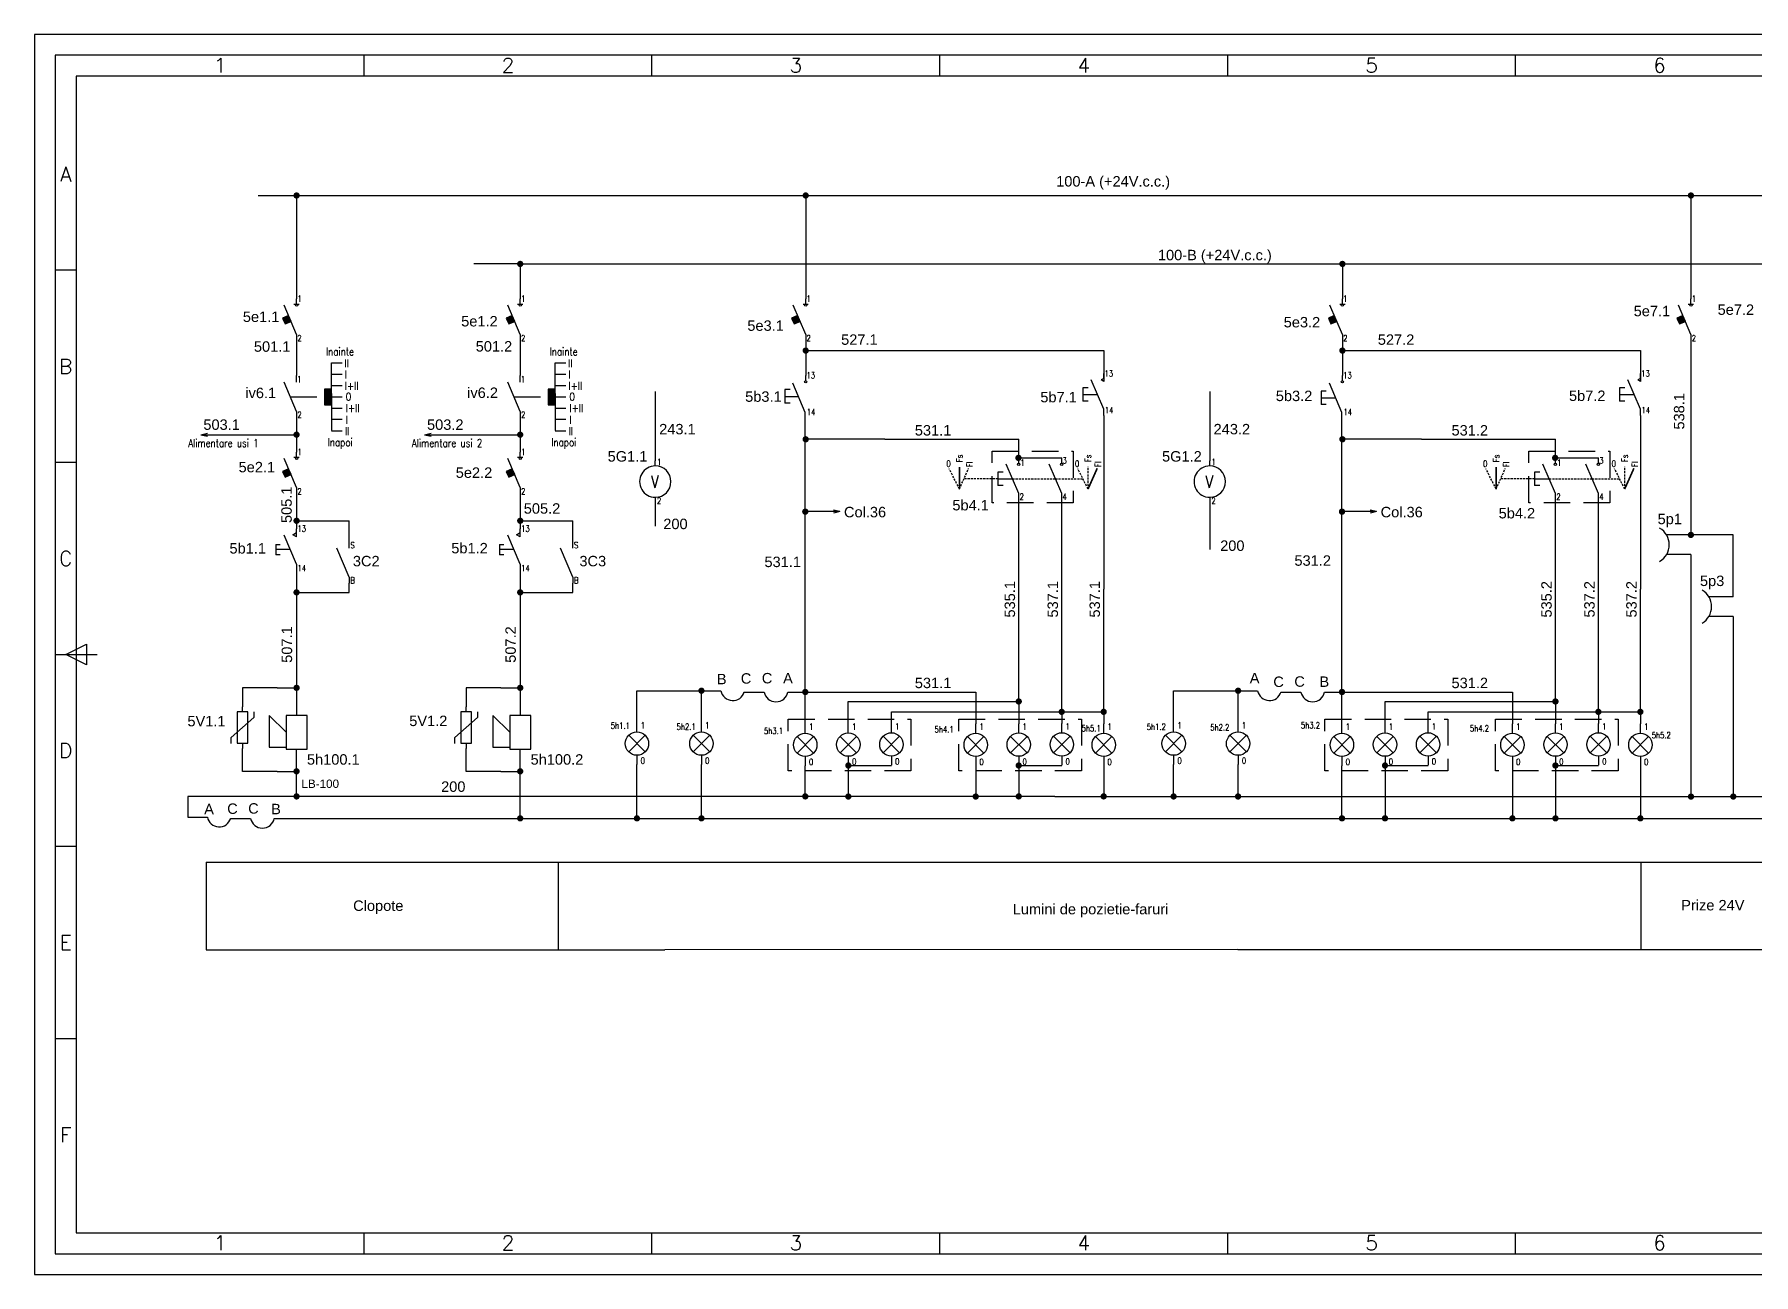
# Model space of a CAD drawing. Header units: millimetres. Extents: x 2747 to 4008, y 1465 to 1762.
# Drawn here: x 2747 to 3158.7, y 1465 to 1762 of the extents above; entities that cross this region are included whole.
import ezdxf
from ezdxf.enums import TextEntityAlignment as Align

# ---------------------------------------------------------------- set-up
doc = ezdxf.new("R2010")
doc.units = ezdxf.units.MM
doc.linetypes.add('DASHED', pattern=[0.75, 0.5, -0.25])
doc.linetypes.add('DASHED2', pattern=[9.525, 6.35, -3.175])
doc.styles.add('ISO', font='SIMPLEX.shx')
doc.styles.add('ROMANS', font='ROMANS.shx', dxfattribs={"width": 0.8})
doc.styles.get("Standard").update_dxf_attribs({"font": 'arial.ttf'})

# ---------------------------------------------------------------- blocks, each defined once
blk = doc.blocks.new('6a4')
at = {"color": 70}
for p, q in [((-1182.06, 287), (-1182.06, 292)), ((-1113.11, 287), (-1113.11, 292)), ((-1044.17, 287), (-1044.17, 292)), ((-975.22, 287), (-975.22, 292)), ((-906.28, 287), (-906.28, 292)), ((-1251, 240.5), (-1256, 240.5)), ((-1251, 194.5), (-1256, 194.5)), ((-1256, 148.5), (-1246, 148.5)), ((-1253.5, 148.5), (-1248.5, 151)), ((-1248.5, 146), (-1253.5, 148.5)), ((-1248.5, 151), (-1248.5, 146)), ((-1251, 102.5), (-1256, 102.5)), ((-1251, 56.5), (-1256, 56.5)), ((-1182.06, 5), (-1182.06, 10)), ((-1113.11, 5), (-1113.11, 10)), ((-1044.17, 5), (-1044.17, 10)), ((-975.22, 5), (-975.22, 10)), ((-906.28, 5), (-906.28, 10))]:
    blk.add_line(p, q, dxfattribs=at)
at = {"color": 240}
for points in [[(0, 0), (0, 297), (-1261, 297), (-1261, 0)], [(-5, 5), (-5, 292), (-1256, 292), (-1256, 5)]]:
    blk.add_lwpolyline(points, close=True, dxfattribs=at)
at = {"color": 70}
blk.add_lwpolyline([(-1251, 287), (-1251, 10), (-10, 10), (-10, 287)], close=True, dxfattribs=at)
at = {"color": 50, "style": 'ISO'}
for s, p in [('1', (-1216.53, 289.59)), ('2', (-1147.58, 289.59)), ('3', (-1078.64, 289.59)), ('4', (-1009.7, 289.59)), ('5', (-940.75, 289.59)), ('6', (-871.81, 289.59)), ('A', (-1253.5, 263.5)), ('B', (-1253.5, 217.5)), ('C', (-1253.5, 171.5)), ('D', (-1253.5, 125.5)), ('E', (-1253.5, 79.5)), ('F', (-1253.5, 33.5)), ('1', (-1216.53, 7.59)), ('2', (-1147.58, 7.59)), ('3', (-1078.64, 7.59)), ('4', (-1009.7, 7.59)), ('5', (-940.75, 7.59)), ('6', (-871.81, 7.59))]:
    blk.add_text(s, height=3.5, dxfattribs=at).set_placement(p, align=Align.MIDDLE)

msp = doc.modelspace()

# ---------------------------------------------------------------- hatches: boundary and pattern name
for points in [[(2816.49, 1673.29), (2818.18, 1673.29), (2818.18, 1674.44), (2818.18, 1676.01), (2818.18, 1677), (2816.49, 1677)], [(2870.05, 1673.29), (2871.74, 1673.29), (2871.74, 1674.44), (2871.74, 1676.01), (2871.74, 1677), (2870.05, 1677)]]:
    msp.add_hatch(color=1).paths.add_polyline_path(points)

# ---------------------------------------------------------------- linework, layer by layer
at = {"color": 1}
for p, q in [((2800.56, 1723.41), (3083.02, 1723.41)), ((2809.8, 1723.41), (2809.8, 1698.66)), ((2931.72, 1723.41), (2931.72, 1698.66)), ((3083.02, 1723.41), (3401.69, 1723.41)), ((3143.71, 1723.41), (3143.71, 1698.66)), ((2863.36, 1707.02), (2852.21, 1707.02)), ((2863.36, 1707.02), (3082.9, 1707.02)), ((2863.36, 1707.02), (2863.36, 1698.66)), ((3060.25, 1707.02), (3060.25, 1698.66)), ((3082.9, 1707.02), (3188.19, 1707.02)), ((2809.8, 1690.16), (2806.8, 1697.16)), ((2809.17, 1697.41), (2810.43, 1697.41)), ((2809.8, 1697.41), (2809.8, 1698.66)), ((2863.36, 1690.16), (2860.36, 1697.16)), ((2862.73, 1697.41), (2863.99, 1697.41)), ((2863.36, 1697.41), (2863.36, 1698.66)), ((2931.72, 1690.16), (2928.72, 1697.16)), ((2931.09, 1697.41), (2932.35, 1697.41)), ((2931.72, 1697.41), (2931.72, 1698.66)), ((3060.25, 1690.16), (3057.25, 1697.16)), ((3059.62, 1697.41), (3060.88, 1697.41)), ((3060.25, 1697.41), (3060.25, 1698.66)), ((3143.71, 1690.16), (3140.71, 1697.16)), ((3143.08, 1697.41), (3144.34, 1697.41)), ((3143.71, 1697.41), (3143.71, 1698.66)), ((2809.8, 1690.16), (2809.8, 1688.66)), ((2809.8, 1688.66), (2809.8, 1680.31)), ((2863.36, 1690.16), (2863.36, 1688.66)), ((2863.36, 1688.66), (2863.36, 1680.31)), ((2931.72, 1690.16), (2931.72, 1688.66)), ((2931.72, 1688.66), (2931.72, 1680.31)), ((3060.25, 1690.16), (3060.25, 1688.66)), ((3060.25, 1688.66), (3060.25, 1680.31)), ((3143.71, 1690.16), (3143.71, 1688.66)), ((3143.71, 1688.66), (3143.71, 1680.31)), ((2931.72, 1686.27), (3003.09, 1686.27)), ((3003.09, 1686.27), (3003.09, 1678.9)), ((3060.25, 1686.27), (3131.61, 1686.27)), ((3131.61, 1686.27), (3131.61, 1678.9)), ((2809.8, 1678.67), (2809.8, 1680.31)), ((2818.18, 1676.01), (2818.18, 1683.33)), ((2818.18, 1683.33), (2820.73, 1683.33)), ((2818.18, 1680.63), (2820.73, 1680.63)), ((2863.36, 1678.67), (2863.36, 1680.31)), ((2871.74, 1676.01), (2871.74, 1683.33)), ((2871.74, 1683.33), (2874.29, 1683.33)), ((2871.74, 1680.63), (2874.29, 1680.63)), ((2931.72, 1679.06), (2931.72, 1680.31)), ((3003.09, 1679.5), (3003.09, 1680.75)), ((3060.25, 1679.06), (3060.25, 1680.31)), ((3131.61, 1679.5), (3131.61, 1680.75)), ((3143.71, 1680.31), (3143.71, 1642.12)), ((2809.8, 1671.69), (2806.8, 1678.69)), ((2816.49, 1677), (2816.49, 1673.29)), ((2818.18, 1677), (2816.49, 1677)), ((2818.18, 1677.93), (2820.73, 1677.93)), ((2818.18, 1676.01), (2818.18, 1674.44)), ((2863.36, 1671.69), (2860.36, 1678.69)), ((2870.05, 1677), (2870.05, 1673.29)), ((2871.74, 1677), (2870.05, 1677)), ((2871.74, 1677.93), (2874.29, 1677.93)), ((2871.74, 1676.01), (2871.74, 1674.44)), ((2895.7, 1676.48), (2895.7, 1659.89)), ((2926.72, 1676.92), (2926.72, 1673.7)), ((2927.97, 1676.92), (2926.72, 1676.92)), ((2931.62, 1671.45), (2928.62, 1678.45)), ((2998.09, 1677.36), (2998.09, 1674.13)), ((2999.34, 1677.36), (2998.09, 1677.36)), ((2998.09, 1675.75), (3001.59, 1675.75)), ((3003.09, 1672.25), (3000.09, 1679.25)), ((3003.09, 1679.56), (3002.52, 1679.23)), ((3003.09, 1678.9), (3002.52, 1679.23)), ((3028.48, 1676.48), (3028.48, 1659.89)), ((3056.4, 1676.56), (3055.15, 1676.56)), ((3055.15, 1676.56), (3055.15, 1673.33)), ((3060.15, 1671.45), (3057.15, 1678.45)), ((3127.86, 1677.36), (3126.61, 1677.36)), ((3126.61, 1677.36), (3126.61, 1674.13)), ((3126.61, 1675.75), (3130.11, 1675.75)), ((3131.61, 1672.25), (3128.61, 1679.25)), ((3131.61, 1679.56), (3131.04, 1679.23)), ((3131.61, 1678.9), (3131.04, 1679.23)), ((2809.8, 1671.69), (2809.8, 1670.31)), ((2816.49, 1673.29), (2818.18, 1673.29)), ((2818.18, 1675.23), (2820.73, 1675.23)), ((2818.18, 1674.44), (2818.18, 1667.1)), ((2818.18, 1672.52), (2820.73, 1672.52)), ((2863.36, 1671.69), (2863.36, 1670.31)), ((2870.05, 1673.29), (2871.74, 1673.29)), ((2871.74, 1675.23), (2874.29, 1675.23)), ((2871.74, 1674.44), (2871.74, 1667.1)), ((2871.74, 1672.52), (2874.29, 1672.52)), ((2926.72, 1675.31), (2929.97, 1675.31)), ((2927.97, 1673.7), (2926.72, 1673.7)), ((2999.34, 1674.13), (2998.09, 1674.13)), ((3003.09, 1670.75), (3003.09, 1672.25)), ((3055.15, 1674.95), (3058.65, 1674.95)), ((3056.4, 1673.33), (3055.15, 1673.33)), ((3127.86, 1674.13), (3126.61, 1674.13)), ((3131.61, 1670.75), (3131.61, 1672.25)), ((2809.8, 1670.31), (2809.8, 1661.96)), ((2818.18, 1669.82), (2820.73, 1669.82)), ((2863.36, 1670.31), (2863.36, 1661.96)), ((2871.74, 1669.82), (2874.29, 1669.82)), ((2931.62, 1669.95), (2931.62, 1671.45)), ((2931.62, 1604.14), (2931.62, 1669.95)), ((3003.09, 1670.75), (3003.09, 1662.39)), ((3060.15, 1669.95), (3060.15, 1671.45)), ((3060.15, 1604.14), (3060.15, 1669.95)), ((3131.61, 1670.75), (3131.61, 1662.39)), ((2786.84, 1666.13), (2788.44, 1666.49)), ((2786.84, 1666.13), (2809.8, 1666.13)), ((2786.84, 1666.13), (2788.44, 1665.77)), ((2818.18, 1667.07), (2820.73, 1667.07)), ((2840.4, 1666.13), (2842, 1666.49)), ((2840.4, 1666.13), (2863.36, 1666.13)), ((2840.4, 1666.13), (2842, 1665.77)), ((2871.74, 1667.07), (2874.29, 1667.07)), ((2950.65, 1665.03), (2931.72, 1665.03)), ((2950.65, 1665.03), (2982.75, 1665.03)), ((2982.75, 1660.58), (2982.75, 1665.03)), ((3079.17, 1665.03), (3060.25, 1665.03)), ((3079.17, 1665.03), (3111.28, 1665.03)), ((3111.28, 1660.58), (3111.28, 1665.03)), ((2809.8, 1653.46), (2806.8, 1660.46)), ((2809.17, 1660.71), (2810.43, 1660.71)), ((2809.8, 1660.71), (2809.8, 1661.96)), ((2863.36, 1653.46), (2860.36, 1660.46)), ((2862.73, 1660.71), (2863.99, 1660.71)), ((2863.36, 1660.71), (2863.36, 1661.96)), ((2895.7, 1658.64), (2895.7, 1659.89)), ((2982.75, 1660.58), (2993.03, 1660.58)), ((2982.75, 1659.33), (2982.75, 1660.58)), ((2993.03, 1659.33), (2993.03, 1660.58)), ((3003.09, 1662.39), (3003.09, 1629.17)), ((3028.48, 1658.64), (3028.48, 1659.89)), ((3111.28, 1660.58), (3121.56, 1660.58)), ((3111.28, 1659.33), (3111.28, 1660.58)), ((3121.56, 1659.33), (3121.56, 1660.58)), ((3131.61, 1662.39), (3131.61, 1629.17)), ((2977.75, 1657.19), (2977.75, 1653.96)), ((2979, 1657.19), (2977.75, 1657.19)), ((2977.75, 1655.58), (2981.25, 1655.58)), ((2982.75, 1652.08), (2979.75, 1659.08)), ((2993.03, 1652.08), (2990.03, 1659.08)), ((3107.53, 1657.19), (3106.28, 1657.19)), ((3106.28, 1657.19), (3106.28, 1653.96)), ((3106.28, 1655.58), (3109.78, 1655.58)), ((3111.28, 1652.08), (3108.28, 1659.08)), ((3121.56, 1652.08), (3118.56, 1659.08)), ((2809.8, 1653.46), (2809.8, 1651.96)), ((2809.8, 1651.96), (2809.8, 1643.6)), ((2863.36, 1653.46), (2863.36, 1651.96)), ((2863.36, 1651.96), (2863.36, 1643.6)), ((2895.7, 1651.14), (2895.7, 1649.89)), ((2979, 1653.96), (2977.75, 1653.96)), ((2982.75, 1650.58), (2982.75, 1652.08)), ((2993.03, 1650.58), (2993.03, 1652.08)), ((3028.48, 1651.14), (3028.48, 1649.89)), ((3107.53, 1653.96), (3106.28, 1653.96)), ((3111.28, 1650.58), (3111.28, 1652.08)), ((3121.56, 1650.58), (3121.56, 1652.08)), ((2895.7, 1649.89), (2895.7, 1644.23)), ((2939.92, 1647.7), (2931.62, 1647.7)), ((2939.92, 1647.7), (2938.38, 1648.04)), ((2939.92, 1647.7), (2938.38, 1647.36)), ((2982.75, 1602.24), (2982.75, 1650.86)), ((2993.03, 1599.76), (2993.03, 1650.86)), ((3028.48, 1649.89), (3028.48, 1638.66)), ((3068.44, 1647.7), (3060.15, 1647.7)), ((3068.44, 1647.7), (3066.91, 1648.04)), ((3068.44, 1647.7), (3066.91, 1647.36)), ((3111.28, 1602.24), (3111.28, 1650.86)), ((3121.56, 1599.76), (3121.56, 1650.86)), ((2809.8, 1645.51), (2814.47, 1645.51)), ((2809.8, 1641.68), (2809.8, 1643.6)), ((2814.47, 1645.51), (2822.42, 1645.51)), ((2822.42, 1640.6), (2822.42, 1645.51)), ((2863.36, 1645.51), (2868.03, 1645.51)), ((2863.36, 1641.68), (2863.36, 1643.6)), ((2868.03, 1645.51), (2875.98, 1645.51)), ((2875.98, 1640.6), (2875.98, 1645.51)), ((2804.8, 1639.85), (2804.8, 1637.35)), ((2804.8, 1639.85), (2805.89, 1639.85)), ((2808.93, 1642.18), (2809.8, 1642.68)), ((2809.8, 1641.68), (2808.93, 1642.18)), ((2822.42, 1631.98), (2819.42, 1638.98)), ((2822.42, 1638.96), (2822.42, 1640.6)), ((2858.36, 1639.85), (2858.36, 1637.35)), ((2858.36, 1639.85), (2859.45, 1639.85)), ((2862.49, 1642.18), (2863.36, 1642.68)), ((2863.36, 1641.68), (2862.49, 1642.18)), ((2875.98, 1631.98), (2872.98, 1638.98)), ((2875.98, 1638.96), (2875.98, 1640.6)), ((3143.71, 1642.12), (3137.93, 1642.12)), ((3153.85, 1642.12), (3143.71, 1642.12)), ((3153.85, 1627.31), (3153.85, 1642.12)), ((2808.3, 1638.6), (2804.8, 1638.6)), ((2805.89, 1637.35), (2804.8, 1637.35)), ((2809.8, 1635.1), (2809.8, 1633.6)), ((2861.86, 1638.6), (2858.36, 1638.6)), ((2859.45, 1637.35), (2858.36, 1637.35)), ((2863.36, 1635.1), (2863.36, 1633.6)), ((3143.71, 1637.41), (3137.93, 1637.41)), ((3143.71, 1637.41), (3143.73, 1579.46)), ((2809.8, 1633.6), (2809.8, 1619.93)), ((2822.42, 1631.98), (2822.42, 1630.6)), ((2822.42, 1628.34), (2822.42, 1630.6)), ((2863.36, 1633.6), (2863.36, 1619.93)), ((2875.98, 1631.98), (2875.98, 1630.6)), ((2875.98, 1628.34), (2875.98, 1630.6)), ((2809.8, 1628.37), (2814.47, 1628.37)), ((2814.33, 1628.37), (2822.42, 1628.37)), ((2863.36, 1628.37), (2868.03, 1628.37)), ((2867.89, 1628.37), (2875.98, 1628.37)), ((3003.09, 1599.75), (3003.09, 1629.17)), ((3131.61, 1599.75), (3131.61, 1629.17)), ((3153.85, 1627.31), (3148.07, 1627.31)), ((2931.62, 1623.39), (2931.62, 1625.27)), ((3060.15, 1623.39), (3060.15, 1625.27)), ((3153.85, 1622.59), (3148.07, 1622.59)), ((3153.85, 1622.59), (3153.87, 1579.46)), ((2809.8, 1619.93), (2809.8, 1598.91)), ((2863.36, 1619.93), (2863.36, 1598.91)), ((2796.85, 1605.51), (2796.85, 1600.98)), ((2805.12, 1605.51), (2796.85, 1605.51)), ((2805.12, 1605.51), (2809.8, 1605.51)), ((2850.41, 1605.51), (2850.41, 1600.98)), ((2858.68, 1605.51), (2850.41, 1605.51)), ((2858.68, 1605.51), (2863.36, 1605.51)), ((2891.31, 1604.82), (2906.75, 1604.82)), ((2891.31, 1597.16), (2891.31, 1604.82)), ((2906.75, 1597.16), (2906.75, 1604.82)), ((2906.75, 1604.82), (2911.43, 1604.82)), ((2917.02, 1604.51), (2921.77, 1604.51)), ((2927.45, 1604.51), (2946.05, 1604.51)), ((2931.62, 1596.86), (2931.62, 1604.51)), ((2941.93, 1602.24), (2982.75, 1602.24)), ((2941.93, 1596.91), (2941.93, 1602.24)), ((2946.05, 1604.51), (2972.45, 1604.51)), ((2972.45, 1604.51), (2972.44, 1596.86)), ((2982.75, 1602.24), (2982.75, 1596.91)), ((3019.84, 1604.82), (3035.28, 1604.82)), ((3019.84, 1597.16), (3019.84, 1604.82)), ((3035.28, 1604.82), (3039.95, 1604.82)), ((3035.28, 1597.16), (3035.28, 1604.82)), ((3045.55, 1604.51), (3050.3, 1604.51)), ((3055.97, 1604.51), (3074.58, 1604.51)), ((3060.15, 1596.86), (3060.15, 1604.51)), ((3070.46, 1602.24), (3111.28, 1602.24)), ((3070.46, 1596.91), (3070.46, 1602.24)), ((3074.58, 1604.51), (3100.98, 1604.51)), ((3100.98, 1604.51), (3100.97, 1596.86)), ((3111.28, 1602.24), (3111.28, 1596.91)), ((2794.14, 1593.58), (2799.55, 1598.38)), ((2796.85, 1599.73), (2796.85, 1600.98)), ((2799.55, 1599.79), (2799.55, 1598.38)), ((2803.27, 1598.89), (2803.27, 1591.3)), ((2807.3, 1594.86), (2803.27, 1598.89)), ((2847.71, 1593.58), (2853.11, 1598.38)), ((2850.41, 1599.73), (2850.41, 1600.98)), ((2853.11, 1599.79), (2853.11, 1598.38)), ((2856.83, 1598.89), (2856.83, 1591.3)), ((2860.86, 1594.86), (2856.83, 1598.89)), ((2952.24, 1599.76), (3003.09, 1599.76)), ((2952.24, 1596.95), (2952.24, 1599.76)), ((2993.05, 1599.76), (2993.06, 1596.95)), ((3003.09, 1599.75), (3003.09, 1596.85)), ((3080.77, 1599.76), (3131.61, 1599.76)), ((3080.77, 1596.95), (3080.77, 1599.76)), ((3121.57, 1599.76), (3121.58, 1596.95)), ((3131.61, 1599.75), (3131.61, 1596.85)), ((2794.14, 1592.18), (2794.14, 1593.58)), ((2847.71, 1592.18), (2847.71, 1593.58)), ((2893.29, 1594.14), (2889.33, 1590.18)), ((2893.29, 1590.18), (2889.33, 1594.14)), ((2891.31, 1594.96), (2891.31, 1597.16)), ((2908.73, 1594.14), (2904.77, 1590.18)), ((2908.73, 1590.18), (2904.77, 1594.14)), ((2906.75, 1594.96), (2906.75, 1597.16)), ((2933.6, 1589.88), (2929.64, 1593.84)), ((2933.6, 1593.84), (2929.64, 1589.88)), ((2931.62, 1594.66), (2931.62, 1596.86)), ((2943.91, 1593.89), (2939.95, 1589.93)), ((2943.91, 1589.93), (2939.95, 1593.89)), ((2941.93, 1594.71), (2941.93, 1596.91)), ((2954.22, 1589.98), (2950.26, 1593.93)), ((2954.22, 1593.93), (2950.26, 1589.98)), ((2952.24, 1594.75), (2952.24, 1596.95)), ((2974.42, 1593.84), (2970.46, 1589.88)), ((2974.42, 1589.88), (2970.46, 1593.84)), ((2972.44, 1594.66), (2972.44, 1596.86)), ((2984.73, 1589.93), (2980.77, 1593.89)), ((2984.73, 1593.89), (2980.77, 1589.93)), ((2982.75, 1594.71), (2982.75, 1596.91)), ((2995.04, 1593.93), (2991.08, 1589.98)), ((2995.04, 1589.98), (2991.08, 1593.93)), ((2993.06, 1594.75), (2993.06, 1596.95)), ((3005.07, 1589.87), (3001.11, 1593.83)), ((3005.07, 1593.83), (3001.11, 1589.87)), ((3003.09, 1594.65), (3003.09, 1596.85)), ((3021.82, 1590.18), (3017.86, 1594.14)), ((3021.82, 1594.14), (3017.86, 1590.18)), ((3019.84, 1594.96), (3019.84, 1597.16)), ((3037.26, 1590.18), (3033.3, 1594.14)), ((3037.26, 1594.14), (3033.3, 1590.18)), ((3035.28, 1594.96), (3035.28, 1597.16)), ((3062.13, 1593.84), (3058.17, 1589.88)), ((3062.13, 1589.88), (3058.17, 1593.84)), ((3060.15, 1594.66), (3060.15, 1596.86)), ((3072.44, 1589.93), (3068.48, 1593.89)), ((3072.44, 1593.89), (3068.48, 1589.93)), ((3070.46, 1594.71), (3070.46, 1596.91)), ((3082.75, 1593.93), (3078.79, 1589.98)), ((3082.75, 1589.98), (3078.79, 1593.93)), ((3080.77, 1594.75), (3080.77, 1596.95)), ((3102.95, 1589.88), (3098.99, 1593.84)), ((3102.95, 1593.84), (3098.99, 1589.88)), ((3100.97, 1594.66), (3100.97, 1596.86)), ((3113.26, 1593.89), (3109.3, 1589.93)), ((3113.26, 1589.93), (3109.3, 1593.89)), ((3111.28, 1594.71), (3111.28, 1596.91)), ((3123.56, 1589.98), (3119.6, 1593.93)), ((3123.56, 1593.93), (3119.6, 1589.98)), ((3121.58, 1594.75), (3121.58, 1596.95)), ((3133.59, 1593.83), (3129.63, 1589.87)), ((3133.59, 1589.87), (3129.63, 1593.83)), ((3131.61, 1594.65), (3131.61, 1596.85)), ((2796.85, 1592.23), (2796.85, 1590.99)), ((2796.85, 1585.51), (2796.85, 1590.99)), ((2803.27, 1591.3), (2807.3, 1591.3)), ((2809.8, 1579.51), (2809.8, 1590.81)), ((2850.41, 1592.23), (2850.41, 1590.99)), ((2850.41, 1585.51), (2850.41, 1590.99)), ((2856.83, 1591.3), (2860.86, 1591.3)), ((2863.36, 1574.25), (2863.36, 1590.81)), ((2891.31, 1589.36), (2891.31, 1587.16)), ((2906.75, 1589.36), (2906.75, 1587.16)), ((3019.84, 1589.36), (3019.84, 1587.16)), ((3035.28, 1589.36), (3035.28, 1587.16)), ((2805.12, 1585.51), (2796.85, 1585.51)), ((2805.12, 1585.51), (2809.8, 1585.51)), ((2858.68, 1585.51), (2850.41, 1585.51)), ((2858.68, 1585.51), (2863.36, 1585.51)), ((2891.31, 1574.25), (2891.31, 1587.16)), ((2906.75, 1574.25), (2906.75, 1587.16)), ((2931.62, 1589.06), (2931.62, 1586.86)), ((2931.62, 1579.48), (2931.62, 1586.86)), ((2941.93, 1589.11), (2941.93, 1586.91)), ((2941.93, 1586.91), (2952.24, 1586.91)), ((2941.93, 1586.91), (2941.93, 1579.48)), ((2952.24, 1589.15), (2952.24, 1586.95)), ((2972.44, 1589.06), (2972.44, 1579.47)), ((2982.75, 1589.11), (2982.75, 1586.91)), ((2982.75, 1586.91), (2993.06, 1586.91)), ((2982.75, 1586.91), (2982.75, 1579.46)), ((2993.06, 1589.15), (2993.06, 1586.95)), ((3003.09, 1589.05), (3003.09, 1579.46)), ((3019.84, 1579.5), (3019.84, 1587.16)), ((3035.28, 1579.49), (3035.28, 1587.16)), ((3060.15, 1589.06), (3060.15, 1586.86)), ((3060.15, 1574.25), (3060.15, 1586.86)), ((3070.46, 1589.11), (3070.46, 1586.91)), ((3070.46, 1586.91), (3070.46, 1574.25)), ((3070.46, 1586.91), (3080.77, 1586.91)), ((3080.77, 1589.15), (3080.77, 1586.95)), ((3100.97, 1589.06), (3100.97, 1574.25)), ((3111.28, 1589.11), (3111.28, 1586.91)), ((3111.28, 1586.91), (3111.28, 1574.25)), ((3111.28, 1586.91), (3121.58, 1586.91)), ((3121.58, 1589.15), (3121.58, 1586.95)), ((3131.61, 1589.05), (3131.61, 1574.25)), ((2991.38, 1579.51), (2783.76, 1579.51)), ((2783.76, 1579.51), (2783.76, 1574.56)), ((2991.38, 1579.51), (2996.06, 1579.51)), ((2996.06, 1579.51), (3108.8, 1579.46)), ((3108.8, 1579.46), (3111.28, 1579.46)), ((3111.28, 1579.46), (3114.62, 1579.46)), ((3114.62, 1579.46), (3161.61, 1579.46)), ((2783.76, 1574.56), (2788.44, 1574.56)), ((2794.03, 1574.25), (2798.78, 1574.25)), ((2804.46, 1574.25), (3003.21, 1574.25)), ((3003.21, 1574.25), (3075.91, 1574.25)), ((3075.91, 1574.25), (3194.95, 1574.25)), ((2788.14, 1563.73), (3775.1, 1563.73)), ((2788.14, 1563.73), (2788.14, 1542.73)), ((2872.42, 1563.73), (2872.42, 1542.73)), ((3131.74, 1563.73), (3131.74, 1542.87)), ((2788.14, 1542.73), (2897.98, 1542.73)), ((3035.2, 1542.87), (2897.98, 1542.73)), ((3035.2, 1542.87), (3775.1, 1542.87))]:
    msp.add_line(p, q, dxfattribs=at)
at = {"color": 1, "linetype": 'DASHED2'}
for p, q in [((2808.3, 1675.19), (2816.45, 1675.19)), ((2861.86, 1675.19), (2870.01, 1675.19))]:
    msp.add_line(p, q, dxfattribs=at)
at = {"color": 1, "linetype": 'DASHED'}
for p, q in [((2968.54, 1653.11), (2966.1, 1657.95)), ((2968.54, 1653.11), (2970.74, 1658.06)), ((2977.75, 1655.58), (2969.63, 1655.57)), ((2981.25, 1655.58), (2991.53, 1655.58)), ((2991.53, 1655.58), (2998.11, 1655.58)), ((2999.34, 1653.13), (2996.9, 1657.97)), ((2999.34, 1653.13), (2999.34, 1658.43)), ((3097.07, 1653.11), (3094.63, 1657.95)), ((3097.07, 1653.11), (3099.27, 1658.06)), ((3106.28, 1655.58), (3098.16, 1655.57)), ((3109.78, 1655.58), (3120.06, 1655.58)), ((3120.06, 1655.58), (3126.63, 1655.58)), ((3127.86, 1653.13), (3125.43, 1657.97)), ((3127.86, 1653.13), (3127.86, 1658.43))]:
    msp.add_line(p, q, dxfattribs=at)
at = {"color": 1, "const_width": 0.75}
for points in [[(2809.42, 1723.41, 1), (2810.17, 1723.41, 1)], [(2931.35, 1723.41, 1), (2932.1, 1723.41, 1)], [(3143.34, 1723.41, 1), (3144.09, 1723.41, 1)], [(2862.98, 1707.02, 1), (2863.73, 1707.02, 1)], [(3059.88, 1707.02, 1), (3060.63, 1707.02, 1)], [(2931.35, 1686.27, 1), (2932.1, 1686.27, 1)], [(3059.88, 1686.27, 1), (3060.63, 1686.27, 1)], [(2809.42, 1666.13, 1), (2810.17, 1666.13, 1)], [(2862.98, 1666.13, 1), (2863.73, 1666.13, 1)], [(2931.35, 1665.03, 1), (2932.1, 1665.03, 1)], [(3059.88, 1665.03, 1), (3060.63, 1665.03, 1)], [(2982.3, 1660.58, 1), (2983.05, 1660.58, 1)], [(3110.83, 1660.58, 1), (3111.58, 1660.58, 1)], [(2931.25, 1647.7, 1), (2932, 1647.7, 1)], [(3059.78, 1647.7, 1), (3060.53, 1647.7, 1)], [(2809.42, 1645.51, 1), (2810.17, 1645.51, 1)], [(2862.98, 1645.51, 1), (2863.73, 1645.51, 1)], [(3143.34, 1642.12, 1), (3144.09, 1642.12, 1)], [(2809.42, 1628.37, 1), (2810.17, 1628.37, 1)], [(2862.98, 1628.37, 1), (2863.73, 1628.37, 1)], [(2809.42, 1605.51, 1), (2810.17, 1605.51, 1)], [(2862.98, 1605.51, 1), (2863.73, 1605.51, 1)], [(2906.38, 1604.82, 1), (2907.13, 1604.82, 1)], [(2931.25, 1604.51, 1), (2932, 1604.51, 1)], [(2982.37, 1602.24, 1), (2983.12, 1602.24, 1)], [(3034.9, 1604.82, 1), (3035.65, 1604.82, 1)], [(3059.78, 1604.51, 1), (3060.53, 1604.51, 1)], [(3110.9, 1602.24, 1), (3111.65, 1602.24, 1)], [(2992.66, 1599.76, 1), (2993.41, 1599.76, 1)], [(3002.71, 1599.76, 1), (3003.46, 1599.76, 1)], [(3121.18, 1599.76, 1), (3121.93, 1599.76, 1)], [(3131.24, 1599.76, 1), (3131.99, 1599.76, 1)], [(2809.42, 1585.51, 1), (2810.17, 1585.51, 1)], [(2862.98, 1585.51, 1), (2863.73, 1585.51, 1)], [(2941.56, 1586.91, 1), (2942.31, 1586.91, 1)], [(2982.37, 1586.91, 1), (2983.12, 1586.91, 1)], [(3070.08, 1586.91, 1), (3070.83, 1586.91, 1)], [(3110.9, 1586.91, 1), (3111.65, 1586.91, 1)], [(2809.42, 1579.51, 1), (2810.17, 1579.51, 1)], [(2931.25, 1579.51, 1), (2932, 1579.51, 1)], [(2941.56, 1579.48, 1), (2942.31, 1579.48, 1)], [(2972.07, 1579.47, 1), (2972.82, 1579.47, 1)], [(2982.37, 1579.51, 1), (2983.12, 1579.51, 1)], [(3002.71, 1579.51, 1), (3003.46, 1579.51, 1)], [(3019.46, 1579.5, 1), (3020.21, 1579.5, 1)], [(3034.9, 1579.49, 1), (3035.65, 1579.49, 1)], [(3143.36, 1579.46, 1), (3144.11, 1579.46, 1)], [(3153.49, 1579.47, 1), (3154.24, 1579.47, 1)], [(2862.98, 1574.25, 1), (2863.73, 1574.25, 1)], [(2890.93, 1574.25, 1), (2891.68, 1574.25, 1)], [(2906.38, 1574.25, 1), (2907.13, 1574.25, 1)], [(3059.78, 1574.25, 1), (3060.53, 1574.25, 1)], [(3070.08, 1574.25, 1), (3070.83, 1574.25, 1)], [(3100.59, 1574.25, 1), (3101.34, 1574.25, 1)], [(3110.9, 1574.25, 1), (3111.65, 1574.25, 1)], [(3131.24, 1574.25, 1), (3131.99, 1574.25, 1)]]:
    msp.add_lwpolyline(points, format="xyb", close=True, dxfattribs=at)
at = {"color": 1, "flags": 128}
for points in [[(2808.48, 1693.27), (2807.85, 1694.69), (2806.43, 1694.06), (2807.06, 1692.64)], [(2862.04, 1693.27), (2861.41, 1694.69), (2859.99, 1694.06), (2860.62, 1692.64)], [(2930.41, 1693.27), (2929.78, 1694.69), (2928.36, 1694.06), (2928.99, 1692.64)], [(3058.93, 1693.27), (3058.3, 1694.69), (3056.89, 1694.06), (3057.52, 1692.64)], [(3142.39, 1693.27), (3141.76, 1694.69), (3140.35, 1694.06), (3140.98, 1692.64)], [(2808.48, 1656.56), (2807.85, 1657.98), (2806.43, 1657.35), (2807.06, 1655.93)], [(2862.04, 1656.56), (2861.41, 1657.98), (2859.99, 1657.35), (2860.62, 1655.93)], [(2798.1, 1592.23), (2798.1, 1599.73), (2795.6, 1599.73), (2795.6, 1592.23)], [(2812.3, 1598.91), (2807.3, 1598.91), (2807.3, 1590.81), (2812.3, 1590.81)], [(2851.66, 1592.23), (2851.66, 1599.73), (2849.16, 1599.73), (2849.16, 1592.23)], [(2865.86, 1598.91), (2860.86, 1598.91), (2860.86, 1590.81), (2865.86, 1590.81)]]:
    msp.add_lwpolyline(points, close=True, dxfattribs=at)
at = {"color": 1, "linetype": 'DASHED2'}
for points in [[(2976.36, 1662.18), (2995.8, 1662.18), (2995.8, 1649.83), (2976.36, 1649.83)], [(3104.88, 1662.18), (3124.33, 1662.18), (3124.33, 1649.83), (3104.88, 1649.83)], [(2927.54, 1598.02), (2956.94, 1598.02), (2956.94, 1585.63), (2927.54, 1585.63)], [(2968.36, 1598.02), (2997.76, 1598.02), (2997.76, 1585.63), (2968.36, 1585.63)], [(3056.07, 1598.02), (3085.47, 1598.02), (3085.47, 1585.63), (3056.07, 1585.63)], [(3096.89, 1598.02), (3126.29, 1598.02), (3126.29, 1585.63), (3096.89, 1585.63)]]:
    msp.add_lwpolyline(points, close=True, dxfattribs=at)
at = {"color": 1, "linetype": 'DASHED2', "const_width": 0.4, "flags": 128}
for points in [[(2968.54, 1653.11), (2968.54, 1658.4)], [(3097.07, 1653.11), (3097.07, 1658.4)]]:
    msp.add_lwpolyline(points, dxfattribs=at)
at = {"color": 1, "const_width": 0.4, "flags": 128}
for points in [[(2999.34, 1653.13), (3001.54, 1658.08)], [(3127.86, 1653.13), (3130.07, 1658.08)]]:
    msp.add_lwpolyline(points, dxfattribs=at)
at = {"color": 1, "flags": 128}
for points in [[(2809.8, 1635.1), (2806.8, 1642.1)], [(2863.36, 1635.1), (2860.36, 1642.1)]]:
    msp.add_lwpolyline(points, dxfattribs=at)
at = {"color": 1}
for centre, radius in [((2809.8, 1697.14), 0.273), ((2863.36, 1697.14), 0.273), ((2931.72, 1697.14), 0.273), ((3060.25, 1697.14), 0.273), ((3143.71, 1697.14), 0.273), ((2931.72, 1678.79), 0.273), ((3060.25, 1678.79), 0.273), ((2809.8, 1660.43), 0.273), ((2863.36, 1660.43), 0.273), ((2982.75, 1659.06), 0.273), ((2993.03, 1659.06), 0.273), ((3111.28, 1659.06), 0.273), ((3121.56, 1659.06), 0.273), ((2891.31, 1592.16), 2.8), ((2906.75, 1592.16), 2.8), ((2931.62, 1591.86), 2.8), ((2941.93, 1591.91), 2.8), ((2952.24, 1591.95), 2.8), ((2972.44, 1591.86), 2.8), ((2982.75, 1591.91), 2.8), ((2993.06, 1591.95), 2.8), ((3003.09, 1591.85), 2.8), ((3019.84, 1592.16), 2.8), ((3035.28, 1592.16), 2.8), ((3060.15, 1591.86), 2.8), ((3070.46, 1591.91), 2.8), ((3080.77, 1591.95), 2.8), ((3100.97, 1591.86), 2.8), ((3111.28, 1591.91), 2.8), ((3121.58, 1591.95), 2.8), ((3131.61, 1591.85), 2.8)]:
    msp.add_circle(centre, radius, dxfattribs=at)
for centre, radius, start, end in [((2895.7, 1654.89), 3.75, 89.9213, 270.0787), ((2895.7, 1654.89), 3.75, 270, 90), ((3028.48, 1654.89), 3.75, 89.9213, 270.0787), ((3028.48, 1654.89), 3.75, 270, 90), ((3133.93, 1639.77), 4.6, 300.0339, 59.9661), ((3144.07, 1624.95), 4.6, 300.0339, 59.9661), ((2914.26, 1605.36), 2.89, 190.7661, 342.9682), ((2924.61, 1605.05), 2.89, 190.7661, 349.2339), ((3042.79, 1605.36), 2.89, 190.7661, 342.9682), ((3053.14, 1605.05), 2.89, 190.7661, 349.2339), ((2791.27, 1575.1), 2.89, 190.7661, 342.9682), ((2801.62, 1574.79), 2.89, 190.7661, 349.2339)]:
    msp.add_arc(centre, radius, start, end, dxfattribs=at)
for points in [[(2807.06, 1692.64), (2806.43, 1694.06), (2808.48, 1693.27), (2807.85, 1694.69)], [(2860.62, 1692.64), (2859.99, 1694.06), (2862.04, 1693.27), (2861.41, 1694.69)], [(2928.99, 1692.64), (2928.36, 1694.06), (2930.41, 1693.27), (2929.78, 1694.69)], [(3057.52, 1692.64), (3056.89, 1694.06), (3058.93, 1693.27), (3058.3, 1694.69)], [(3140.98, 1692.64), (3140.35, 1694.06), (3142.39, 1693.27), (3141.76, 1694.69)], [(2807.06, 1655.93), (2806.43, 1657.35), (2808.48, 1656.56), (2807.85, 1657.98)], [(2860.62, 1655.93), (2859.99, 1657.35), (2862.04, 1656.56), (2861.41, 1657.98)]]:
    msp.add_solid(points, dxfattribs=at)

# ---------------------------------------------------------------- block references
msp.add_blockref('6a4', (4008.01, 1464.99), dxfattribs=at)

# ---------------------------------------------------------------- texts
for s, height, p in [('100-A (+24V.c.c.)', 2.5, (2991.71, 1725.55)), ('100-B (+24V.c.c.)', 2.5, (3016.07, 1707.9)), ('5e7.1', 2.5, (3130.01, 1694.49)), ('5e7.2', 2.5, (3150.11, 1694.82)), ('5e1.1', 2.5, (2796.93, 1693.12)), ('5e1.2', 2.5, (2849.22, 1692.05)), ('5e3.1', 2.5, (2917.75, 1691)), ('5e3.2', 2.5, (3046.2, 1691.82)), ('501.1', 2.5, (2799.58, 1685.99)), ('501.2', 2.5, (2852.7, 1686.04)), ('527.1', 2.5, (2940.21, 1687.65)), ('527.2', 2.5, (3068.74, 1687.65)), ('iv6.1', 2.5, (2797.52, 1674.88)), ('iv6.2', 2.5, (2850.65, 1674.93)), ('5b3.1', 2.5, (2917.23, 1674)), ('5b7.1', 2.5, (2987.91, 1673.88)), ('5b3.2', 2.5, (3044.31, 1674.17)), ('5b7.2', 2.5, (3114.51, 1674.2)), ('503.1', 2.5, (2787.48, 1667.29)), ('503.2', 2.5, (2841.04, 1667.29)), ('243.1', 2.5, (2896.63, 1666.21)), ('531.1', 2.5, (2957.86, 1665.93)), ('243.2', 2.5, (3029.41, 1666.21)), ('531.2', 2.5, (3086.39, 1665.93)), ('5e2.1', 2.5, (2795.91, 1657.12)), ('5G1.1', 2.5, (2884.29, 1659.69)), ('5G1.2', 2.5, (3017.06, 1659.69)), ('5e2.2', 2.5, (2847.92, 1655.79)), ('505.2', 2.5, (2864.21, 1647.21)), ('Col.36', 2.5, (2940.89, 1646.35)), ('5b4.1', 2.5, (2966.85, 1648)), ('Col.36', 2.5, (3069.41, 1646.35)), ('5b4.2', 2.5, (3097.67, 1646.08)), ('5p1', 2.5, (3135.74, 1644.7)), ('200', 2.5, (2897.62, 1643.51)), ('5b1.1', 2.5, (2793.73, 1637.66)), ('5b1.2', 2.5, (2846.85, 1637.71)), ('200', 2.5, (3030.98, 1638.3)), ('3C2', 2.5, (2823.28, 1634.61)), ('3C3', 2.5, (2877.53, 1634.61)), ('531.1', 2.5, (2921.85, 1634.42)), ('531.2', 2.5, (3048.77, 1634.74)), ('5p3', 2.5, (3145.88, 1629.88)), ('B', 2.5, (2910.45, 1606.36)), ('C', 2.5, (2916.18, 1606.51)), ('C', 2.5, (2921.21, 1606.57)), ('A', 2.5, (2926.31, 1606.57)), ('531.1', 2.5, (2957.86, 1605.43)), ('A', 2.5, (3038.06, 1606.6)), ('C', 2.5, (3043.71, 1605.71)), ('C', 2.5, (3048.74, 1605.77)), ('B', 2.5, (3054.76, 1605.73)), ('531.2', 2.5, (3086.39, 1605.43)), ('5V1.1', 2.5, (2783.66, 1596.29)), ('5V1.2', 2.5, (2836.78, 1596.35)), ('5h100.1', 2.5, (2812.28, 1587.11)), ('5h100.2', 2.5, (2865.84, 1587.11)), ('LB-100', 2, (2810.96, 1581.54)), ('200', 2.5, (2844.41, 1580.6)), ('A', 2.5, (2787.67, 1575.23)), ('C', 2.5, (2793.18, 1575.32)), ('C', 2.5, (2798.21, 1575.38)), ('B', 2.5, (2803.71, 1575.23)), ('Clopote', 2.5, (2823.35, 1552.09)), ('Lumini de pozietie-faruri', 2.5, (2981.31, 1551.27)), ('Prize 24V', 2.5, (3141.4, 1552.21))]:
    msp.add_text(s, height=height, dxfattribs=at).set_placement(p)
at = {"color": 1, "style": 'ROMANS', "width": 0.8}
for s, height, p in [('Inainte', 1.9, (2816.84, 1685.07)), ('II', 1.9, (2821.27, 1682.26)), ('Inainte', 1.9, (2870.4, 1685.07)), ('II', 1.9, (2874.83, 1682.26)), ('I', 1.9, (2821.35, 1679.58)), ('I', 1.9, (2874.92, 1679.58)), ('I+II', 1.9, (2821.36, 1676.86)), ('0', 1.9, (2821.58, 1674.29)), ('I+II', 1.9, (2874.92, 1676.86)), ('0', 1.9, (2875.14, 1674.29)), ('I+II', 1.9, (2821.61, 1671.55)), ('I+II', 1.9, (2875.17, 1671.55)), ('II', 1.9, (2821.38, 1666.05)), ('I', 1.9, (2821.54, 1668.71)), ('II', 1.9, (2874.94, 1666.05)), ('I', 1.9, (2875.1, 1668.71)), ('Alimentare usi 1', 1.9, (2783.85, 1663.18)), ('Inapoi', 1.9, (2817.25, 1663.36)), ('Alimentare usi 2', 1.9, (2837.41, 1663.18)), ('Inapoi', 1.9, (2870.81, 1663.36)), ('0', 1.5, (2965.41, 1658.42)), ('0', 1.5, (2996.21, 1658.44)), ('0', 1.5, (3093.94, 1658.42)), ('0', 1.5, (3124.74, 1658.44)), ('V', 3, (2894.68, 1653.39)), ('V', 3, (3027.45, 1653.39)), ('5h1.1', 1.5, (2885.05, 1595.71)), ('5h2.1', 1.5, (2900.8, 1595.43)), ('5h3.1', 1.5, (2921.73, 1594.46)), ('5h4.1', 1.5, (2962.58, 1594.79)), ('5h5.1', 1.5, (2997.79, 1595.08)), ('5h1.2', 1.5, (3013.4, 1595.42)), ('5h2.2', 1.5, (3028.61, 1595.27)), ('5h3.2', 1.5, (3050.32, 1595.79)), ('5h4.2', 1.5, (3090.79, 1595.04)), ('5h5.2', 1.5, (3134.33, 1593.43))]:
    msp.add_text(s, height=height, dxfattribs=at).set_placement(p)
at = {"color": 1}
for s, p in [('538.1', (3142.14, 1667.36)), ('505.1', (2808.64, 1644.97)), ('535.1', (2981.86, 1622.34)), ('537.1', (2992.14, 1622.34)), ('537.1', (3002.19, 1622.34)), ('535.2', (3110.38, 1622.34)), ('537.2', (3120.66, 1622.34)), ('537.2', (3130.72, 1622.34)), ('507.1', (2808.73, 1611.5)), ('507.2', (2862.3, 1611.5))]:
    msp.add_text(s, height=2.5, rotation=90, dxfattribs=at).set_placement(p)
at = {"color": 1, "style": 'ROMANS', "width": 0.8}
for s, p in [('Fs', (2969.3, 1659.54)), ('Fl', (2971.7, 1658.37)), ('Fs', (3000.1, 1659.56)), ('Fl', (3002.5, 1658.39)), ('Fs', (3097.83, 1659.54)), ('Fl', (3100.23, 1658.37)), ('Fs', (3128.63, 1659.56)), ('Fl', (3131.03, 1658.39))]:
    msp.add_text(s, height=1.5, rotation=90, dxfattribs=at).set_placement(p)
for tag, p, s in [('1', (2810, 1697.96), '1'), ('1', (2863.56, 1697.96), '1'), ('1', (2931.92, 1697.96), '1'), ('1', (3060.45, 1697.96), '1'), ('1', (3143.91, 1697.96), '1'), ('2', (2810, 1688.49), '2'), ('2', (2863.56, 1688.49), '2'), ('2', (2931.92, 1688.49), '2'), ('2', (3060.45, 1688.49), '2'), ('2', (3143.91, 1688.49), '2'), ('1', (2809.94, 1678.66), '1'), ('1', (2863.5, 1678.66), '1'), ('13', (2931.92, 1679.61), '1'), ('13', (3003.29, 1680.04), '1'), ('13', (3060.45, 1679.61), '1'), ('13', (3131.82, 1680.04), '1'), ('2', (2810, 1670.14), '2'), ('2', (2863.56, 1670.14), '2'), ('14', (2931.99, 1670.82), '2'), ('14', (3003.35, 1671.25), '2'), ('14', (3060.51, 1670.82), '2'), ('14', (3131.88, 1671.25), '2'), ('1', (2810, 1661.25), '1'), ('1', (2863.56, 1661.25), '1'), ('1', (2896.13, 1658.85), '1'), ('1', (2983.12, 1658.69), '1'), ('3', (2993.23, 1659.2), '1'), ('1', (3028.91, 1658.85), '1'), ('1', (3111.65, 1658.69), '1'), ('3', (3121.76, 1659.2), '1'), ('2', (2810, 1651.78), '2'), ('2', (2863.56, 1651.78), '2'), ('2', (2896.11, 1649.55), '2'), ('2', (2982.95, 1650.52), '2'), ('4', (2993.23, 1650.52), '2'), ('2', (3028.88, 1649.55), '2'), ('2', (3111.48, 1650.52), '2'), ('4', (3121.76, 1650.52), '2'), ('13', (2810, 1642.9), '1'), ('13', (2863.56, 1642.9), '1'), ('S', (2822.68, 1638.93), '1'), ('S', (2876.24, 1638.93), '1'), ('14', (2810, 1633.42), '2'), ('14', (2863.56, 1633.42), '2'), ('B', (2822.68, 1630.51), '2'), ('B', (2876.24, 1630.51), '2'), ('1', (2892.2, 1595.76), '1'), ('1', (2907.64, 1595.76), '1'), ('1', (2932.51, 1595.45), '1'), ('1', (2942.82, 1595.45), '1'), ('1', (2953.13, 1595.5), '1'), ('1', (2973.33, 1595.45), '1'), ('1', (2983.64, 1595.45), '1'), ('1', (2993.95, 1595.5), '1'), ('1', (3003.98, 1595.44), '1'), ('1', (3020.73, 1595.76), '1'), ('1', (3036.17, 1595.76), '1'), ('1', (3061.04, 1595.45), '1'), ('1', (3071.35, 1595.45), '1'), ('1', (3081.66, 1595.5), '1'), ('1', (3101.86, 1595.45), '1'), ('1', (3112.17, 1595.45), '1'), ('1', (3122.47, 1595.5), '1'), ('1', (3132.5, 1595.44), '1'), ('0', (2892.2, 1587.33), '2'), ('0', (2907.64, 1587.33), '2'), ('0', (2932.51, 1587.03), '2'), ('0', (2942.82, 1587.07), '2'), ('0', (2953.13, 1587.12), '2'), ('0', (2973.33, 1587.03), '2'), ('0', (2983.64, 1587.07), '2'), ('0', (2993.95, 1587.12), '2'), ('0', (3003.98, 1587.02), '2'), ('0', (3020.73, 1587.33), '2'), ('0', (3036.17, 1587.33), '2'), ('0', (3061.04, 1587.03), '2'), ('0', (3071.35, 1587.07), '2'), ('0', (3081.66, 1587.12), '2'), ('0', (3101.86, 1587.03), '2'), ('0', (3112.17, 1587.07), '2'), ('0', (3122.47, 1587.12), '2'), ('0', (3132.5, 1587.02), '2')]:
    msp.add_attdef(tag, p, s, height=1.5, dxfattribs=at)

doc.saveas('drawing.dxf')
